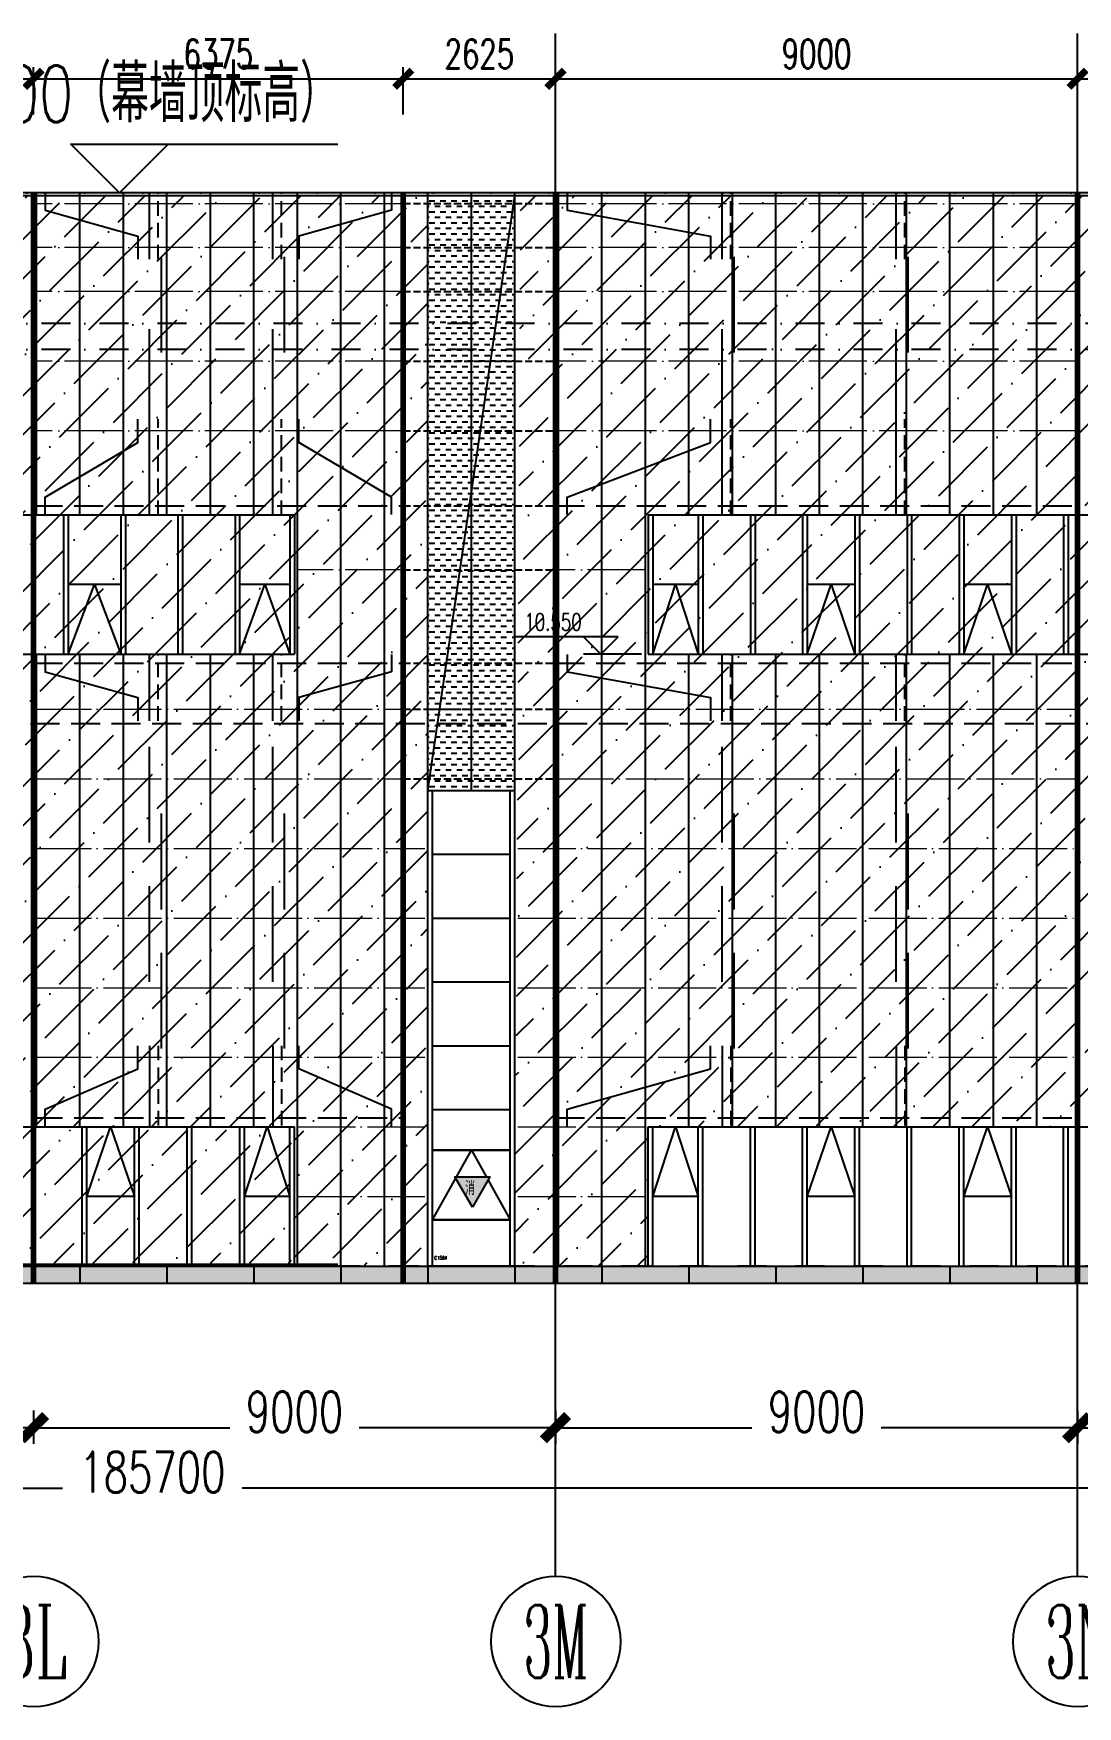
# Model space of a CAD drawing. Extents: x -2072575 to 87763, y -155913 to 742026.
# Drawn here: x -298215 to -280215, y 495625 to 524462 of the extents above; entities that cross this region are included whole.
import ezdxf
from ezdxf.enums import TextEntityAlignment as Align

# ---------------------------------------------------------------- set-up
doc = ezdxf.new("R2010")
doc.units = 0
doc.header["$LTSCALE"] = 1000
for name, pattern in [('20剖面图$0$DASH', [0.35, 0.25, -0.1]), ('__DASH', [0.35, 0.25, -0.1]), ('CENTER', [2, 1.25, -0.25, 0.25, -0.25]), ('DASHDOT', [1, 0.5, -0.25, 0, -0.25]), ('DASHED', [0.75, 0.5, -0.25]), ('DOT', [0.25, 0, -0.25]), ('DOTE', [2.42, 2, -0.2, 0.02, -0.2]), ('HIDDEN2', [0.1875, 0.125, -0.0625])]:
    doc.linetypes.add(name, pattern=pattern)
doc.layers.get('Defpoints').update_dxf_attribs({"color": 210})
for name, color, linetype in [('!ZN1-填充-8', 8, 'Continuous'), ('!ZN1-文字-7', 7, 'Continuous'), ('!ZN1-标注-173', 173, 'Continuous'), ('!ZN3-玻璃幕墙-4', 4, 'Continuous'), ('!ZN4-辅助材料-1', 1, 'Continuous'), ('12圆钢+30钢套管撑杆', 3, 'Continuous'), ('12圆钢斜拉条', 30, 'Continuous'), ('12圆钢直拉条', 22, 'Continuous'), ('250×150×4.5×8 H型钢', 3, 'HIDDEN2'), ('3符号', 3, 'Continuous'), ('3铝板幕墙', 3, 'Continuous'), ('4玻璃幕墙', 4, 'Continuous'), ('60x60x5钢方管', 6, '20剖面图$0$DASH'), ('A-LIN-V', 9, 'Continuous'), ('A-云线', 50, 'Continuous'), ('A-门窗表显示尺寸', 160, 'Continuous'), ('AS-WALL', 40, 'Continuous'), ('DIM', 173, 'Continuous'), ('DIM_ELEV', 3, 'Continuous'), ('DOT', 8, 'DOT'), ('DOTE', 1, 'CENTER'), ('IE-填充-JYZS', 7, 'Continuous'), ('PUB_TEXT', 7, 'Continuous'), ('压型钢板', 23, 'Continuous')]:
    doc.layers.add(name, color=color, linetype=linetype)
doc.layers.add('A-加建区域', color=47, linetype='Continuous', plot=False)
doc.layers.add('冷弯薄壁C型钢 250x75x20x3.0', color=51, linetype='DOTE', lineweight=0)
doc.layers.add('梁', color=4, linetype='Continuous', lineweight=18)
doc.styles.add('_TCH_AXIS', font='COMPLEX', dxfattribs={"bigfont": 'GBCBIG'})
doc.styles.add('_TCH_DIM', font='SIMPLEX', dxfattribs={"bigfont": 'GBCBIG'})
doc.styles.add('A-STANDARD', font='SIMPLEX', dxfattribs={"bigfont": 'GBCBIG'})
doc.styles.add('DHTEXT-1', font='romans.shx', dxfattribs={"width": 0.7, "bigfont": 'chinese.shx'})
doc.styles.add('卓越符号', font='ROMANS.shx', dxfattribs={"width": 0.7, "bigfont": 'CHINESE.shx'})
doc.styles.add('样式 1', font='romans.shx', dxfattribs={"width": 0.7, "bigfont": 'chinese.shx'})
doc.dimstyles.new('ZN200', dxfattribs={"dimscale": 200, "dimtxt": 2.5, "dimasz": 1.5, "dimexe": 1, "dimexo": 2, "dimgap": 0.9, "dimtad": 1, "dimdec": 0, "dimdsep": 46, "dimtxsty": 'DHTEXT-1', "dimblk": 'ARCHTICK', "dimcen": 2.5, "dimclrd": 173, "dimclre": 173, "dimclrt": 7, "dimazin": 2, "dimtfac": 1, "dimtdec": 0, "dimtix": 1, "dimtmove": 2, "dimatfit": 3, "dimfxl": 0, "dimtolj": 1, "dimtzin": 0, "dimarcsym": 0})
doc.dimstyles.new('ZN280', dxfattribs={"dimscale": 280, "dimtxt": 2.5, "dimasz": 1.5, "dimexe": 1, "dimexo": 2, "dimgap": 0.9, "dimtad": 1, "dimdec": 0, "dimdsep": 46, "dimtxsty": 'DHTEXT-1', "dimblk": 'ARCHTICK', "dimcen": 2.5, "dimclrd": 173, "dimclre": 173, "dimclrt": 7, "dimazin": 2, "dimtfac": 1, "dimtdec": 0, "dimtix": 1, "dimtmove": 2, "dimatfit": 3, "dimfxl": 0, "dimarcsym": 0})
pattern_1 = [(45, (388215.23, -503214.68), (252.5697, 926.0889), [1190.625, -238.125, 0, -238.125])]

# ---------------------------------------------------------------- blocks, each defined once
blk = doc.blocks.new('消防救援口标识')
blk.add_wipeout([(0, 0), (-150, 260), (150, 260)]).dxf.layer = '!ZN1-标注-173'
at = {"layer": '!ZN1-填充-8'}
h = blk.add_hatch(color=252, dxfattribs=at)
h.dxf.hatch_style = 1
h.paths.add_polyline_path([(0, 0), (-150, 260), (150, 260)])
at = {"layer": '!ZN1-标注-173'}
blk.add_lwpolyline([(0, 0), (-150, 260), (150, 260)], close=True, dxfattribs=at)
at = {"layer": '!ZN1-文字-7', "ltscale": 1.5, "style": '样式 1', "width": 0.7}
blk.add_text('消', height=120, dxfattribs=at).set_placement((-62, 164), align=Align.MIDDLE_LEFT)
blk = doc.blocks.new('*U215')
at = {"layer": '!ZN3-玻璃幕墙-4', "color": 7, "ltscale": 10}
blk.add_lwpolyline([(0, 0), (670, 1200), (1340, 0)], dxfattribs=at)
blk = doc.blocks.new('20250905100330')
at = {"layer": '!ZN1-填充-8'}
h = blk.add_hatch(dxfattribs=at)
h.set_pattern_fill('ANSI36', color=252, scale=300, style=0)
h.set_pattern_definition(pattern_1)
h.paths.add_polyline_path([(123850, 0), (123850, -27), (123850, 0), (100611, 0), (100600, 0), (121500, 0), (121500, 2400), (100600, 2400), (100600, 0), (96811, 0), (96800, 0), (98300, 0), (98400, 18450), (123800, 18458)])
h = blk.add_hatch(dxfattribs=at)
h.set_pattern_fill('ANSI36', color=252, scale=300, style=0)
h.set_pattern_definition(pattern_1)
h.paths.add_polyline_path([(79500, 18450), (96800, 18450), (96800, 8400), (96800, 3000), (96800, 2800), (96800, 0), (79500, 0)])
h.paths.add_polyline_path([(81800, 2400), (81800, 0), (94500, 0), (94500, 2400)], flags=16)
h.paths.add_polyline_path([(81850, 2350), (81850, 50), (94450, 50), (94450, 2350)], flags=0)
h.paths.add_polyline_path([(82058, 1111), (82058, 1289), (82147, 1289), (82147, 1111)], flags=0)
h.paths.add_polyline_path([(88255, 2143), (88045, 2143), (88045, 2232), (88255, 2232)], flags=0)
h.paths.add_polyline_path([(94415, 98), (94162, 98), (94162, 187), (94415, 187)], flags=0)
h = blk.add_hatch(dxfattribs=at)
h.set_pattern_fill('DOTS', color=252, scale=75, style=0)
h.set_pattern_definition([(0, (79500, -300), (59.53125, 119.0625), [0, -119.0625])])
h.paths.add_polyline_path([(79500, 0), (123850, 0), (123850, -300), (79500, -300)])
at = {"layer": 'IE-填充-JYZS', "ltscale": 10}
h = blk.add_hatch(dxfattribs=at)
h.set_pattern_fill('DASH', color=252, scale=100)
h.set_pattern_definition([(0, (388215.23, -503214.675), (95.25, 95.25), [95.25, -95.25])])
h.paths.add_polyline_path([(98300, 8200), (96800, 8200), (96800, 18450), (98300, 18450)])
at = {"layer": '!ZN3-玻璃幕墙-4', "color": 252, "ltscale": 10}
for points in [[(90600, 10550), (91052, 11750), (91505, 10550)], [(93555, 10550), (93987, 11750), (94420, 10550)], [(100680, 10550), (101070, 11750), (101460, 10550)], [(103340, 10550), (103750, 11750), (104160, 10550)], [(106040, 10550), (106450, 11750), (106860, 10550)], [(90920, 1200), (91330, 2400), (91740, 1200)], [(93640, 1200), (94030, 2400), (94420, 1200)], [(100680, 1200), (101070, 2400), (101460, 1200)], [(103340, 1200), (103750, 2400), (104160, 1200)], [(106040, 1200), (106450, 2400), (106860, 1200)]]:
    blk.add_lwpolyline(points, dxfattribs=at)
at = {"layer": '3铝板幕墙', "color": 252, "ltscale": 1000}
for p, q in [((90800, 0), (90800, -300)), ((92300, 0), (92300, -300)), ((93800, 0), (93800, -300)), ((95300, 0), (95300, -300)), ((96800, 0), (96800, -300)), ((98300, 0), (98300, -300)), ((99800, 0), (99800, -300)), ((101300, 0), (101300, -300)), ((102800, 0), (102800, -300)), ((104300, 0), (104300, -300)), ((105800, 0), (105800, -300)), ((107300, 0), (107300, -300))]:
    blk.add_line(p, q, dxfattribs=at)
blk.add_lwpolyline([(79500, 0), (123850, 0), (123850, -300), (79500, -300)], close=True, dxfattribs=at)
at = {"layer": '4玻璃幕墙', "color": 252, "ltscale": 10}
for p, q in [((73500, 12950), (94500, 12950)), ((90520, 12950), (90520, 10550)), ((90600, 12950), (90600, 10550)), ((91505, 12950), (91505, 10550)), ((91585, 12950), (91585, 10550)), ((92490, 12950), (92490, 10550)), ((92570, 12950), (92570, 10550)), ((93475, 12950), (93475, 10550)), ((93555, 12950), (93555, 10550)), ((94420, 12950), (94420, 10550)), ((94500, 12950), (94500, 10550)), ((100600, 12950), (100600, 10550)), ((100600, 12950), (121500, 12950)), ((100680, 12950), (100680, 10550)), ((101460, 12950), (101460, 10550)), ((101540, 12950), (101540, 10550)), ((102360, 12950), (102360, 10550)), ((102440, 12950), (102440, 10550)), ((103260, 12950), (103260, 10550)), ((103340, 12950), (103340, 10550)), ((104160, 12950), (104160, 10550)), ((104240, 12950), (104240, 10550)), ((105060, 12950), (105060, 10550)), ((105140, 12950), (105140, 10550)), ((105960, 12950), (105960, 10550)), ((106040, 12950), (106040, 10550)), ((106860, 12950), (106860, 10550)), ((106940, 12950), (106940, 10550)), ((107760, 12950), (107760, 10550)), ((107840, 12950), (107840, 10550)), ((91505, 11750), (90600, 11750)), ((94420, 11750), (93555, 11750)), ((101460, 11750), (100680, 11750)), ((104160, 11750), (103340, 11750)), ((106860, 11750), (106040, 11750)), ((73500, 10550), (94500, 10550)), ((100600, 10550), (121500, 10550)), ((81800, 2400), (94500, 2400)), ((90010, 0), (90010, 2400)), ((90840, 0), (90840, 2400)), ((90920, 0), (90920, 2400)), ((91740, 0), (91740, 2400)), ((91820, 0), (91820, 2400)), ((92650, 0), (92650, 2400)), ((92730, 0), (92730, 2400)), ((93560, 0), (93560, 2400)), ((93640, 0), (93640, 2400)), ((94420, 0), (94420, 2400)), ((94500, 0), (94500, 2400)), ((82550, 34), (95250, 34))]:
    blk.add_line(p, q, dxfattribs=at)
at = {"layer": '4玻璃幕墙', "color": 252, "ltscale": 1.5}
for p, q in [((96800, 0), (96800, 8200)), ((96800, 8200), (98300, 8200)), ((96880, 0), (96880, 8200)), ((98220, 0), (98220, 8200)), ((98300, 0), (98300, 8200)), ((96880, 7100), (98220, 7100)), ((96880, 6000), (98220, 6000)), ((96880, 4900), (98220, 4900)), ((96880, 3800), (98220, 3800)), ((96880, 2700), (98220, 2700)), ((100600, 0), (100600, 2400)), ((100600, 2400), (121500, 2400)), ((100680, 0), (100680, 2400)), ((101460, 0), (101460, 2400)), ((101540, 0), (101540, 2400)), ((102360, 0), (102360, 2400)), ((102440, 0), (102440, 2400)), ((103260, 0), (103260, 2400)), ((103340, 0), (103340, 2400)), ((104160, 0), (104160, 2400)), ((104240, 0), (104240, 2400)), ((105060, 0), (105060, 2400)), ((105140, 0), (105140, 2400)), ((105960, 0), (105960, 2400)), ((106040, 0), (106040, 2400)), ((106860, 0), (106860, 2400)), ((106940, 0), (106940, 2400)), ((107760, 0), (107760, 2400)), ((107840, 0), (107840, 2400)), ((96880, 2000), (98220, 2000)), ((91740, 1200), (90920, 1200)), ((94420, 1200), (93640, 1200)), ((101460, 1200), (100680, 1200)), ((104160, 1200), (103340, 1200)), ((106860, 1200), (106040, 1200)), ((96880, 800), (98220, 800)), ((96800, 0), (98300, 0)), ((100600, 0), (121500, 0)), ((98300, 0), (96800, 0))]:
    blk.add_line(p, q, dxfattribs=at)
at = {"layer": '4玻璃幕墙', "ltscale": 1.5}
for p, q in [((98220, 2000), (96880, 2000)), ((98220, 2000), (96880, 2000)), ((98220, 2000), (96880, 2000)), ((98220, 800), (96880, 800)), ((98220, 800), (96880, 800)), ((98220, 800), (96880, 800))]:
    blk.add_line(p, q, dxfattribs=at)
at = {"layer": 'A-LIN-V'}
for p, q in [((184900, 18500), (-700, 18500)), ((184900, 18450), (-700, 18450)), ((96800, 8200), (96800, 18450)), ((98300, 8200), (98300, 18450)), ((98300, 0), (96800, 0))]:
    blk.add_line(p, q, dxfattribs=at)
at = {"layer": 'AS-WALL', "color": 252}
blk.add_lwpolyline([(96800, 8200), (96800, 8200), (98300, 18450)], dxfattribs=at)
at = {"layer": '压型钢板', "color": 252, "ltscale": 10}
for p, q in [((90050, 12950), (90050, 18500)), ((90800, 12950), (90800, 18500)), ((91550, 12950), (91550, 18500)), ((92300, 12950), (92300, 18500)), ((93050, 12950), (93050, 18500)), ((93800, 12950), (93800, 18500)), ((94550, 0), (94550, 18500)), ((95300, 0), (95300, 18500)), ((96050, 0), (96050, 18500)), ((96800, 0), (96800, 18500)), ((97550, 8200), (97550, 18500)), ((98300, 0), (98300, 18500)), ((99050, 0), (99050, 18500)), ((99800, 0), (99800, 18500)), ((100550, 0), (100550, 18500)), ((101300, 12950), (101300, 18500)), ((102050, 12950), (102050, 18500)), ((102800, 12950), (102800, 18500)), ((103550, 12950), (103550, 18500)), ((104300, 12950), (104300, 18500)), ((105050, 12950), (105050, 18500)), ((105800, 12950), (105800, 18500)), ((106550, 12950), (106550, 18500)), ((107300, 12950), (107300, 18500)), ((90050, 2400), (90050, 10550)), ((90800, 2400), (90800, 10550)), ((91550, 2400), (91550, 10550)), ((92300, 2400), (92300, 10550)), ((93050, 2400), (93050, 10550)), ((93800, 2400), (93800, 10550)), ((101300, 2400), (101300, 10550)), ((102050, 2400), (102050, 10550)), ((102800, 2400), (102800, 10550)), ((103550, 2400), (103550, 10550)), ((104300, 2400), (104300, 10550)), ((105050, 2400), (105050, 10550)), ((105800, 2400), (105800, 10550)), ((106550, 2400), (106550, 10550)), ((107300, 2400), (107300, 10550))]:
    blk.add_line(p, q, dxfattribs=at)
at = {"layer": '!ZN3-玻璃幕墙-4', "color": 252, "ltscale": 500}
blk.add_blockref('*U215', (96880, 800), dxfattribs=at)
at = {"layer": 'A-门窗表显示尺寸', "color": 3, "style": 'A-STANDARD', "width": 0.705882}
blk.add_text('C1584', height=59.5, dxfattribs=at).set_placement((96910, 113))
blk.add_text('C1584', height=59.5, dxfattribs=at).set_placement((96910, 113))
blk.add_text('C1584', height=59.5, dxfattribs=at).set_placement((96910, 113))
at = {"layer": '!ZN4-辅助材料-1', "xscale": 2, "yscale": 2, "zscale": 2}
blk.add_blockref('消防救援口标识', (97567, 1018), dxfattribs=at)
at = {"layer": '!ZN3-玻璃幕墙-4', "color": 252, "ltscale": 500}
blk.add_blockref('*U215', (96880, 800), dxfattribs=at)
at = {"layer": '!ZN4-辅助材料-1', "xscale": 2, "yscale": 2, "zscale": 2}
blk.add_blockref('消防救援口标识', (97567, 1018), dxfattribs=at)
at = {"layer": '!ZN3-玻璃幕墙-4', "color": 252, "ltscale": 10}
blk.add_lwpolyline([(96880, 800), (97550, 2000), (98220, 800)], dxfattribs=at)
at = {"layer": '!ZN4-辅助材料-1', "xscale": 2, "yscale": 2, "zscale": 2}
blk.add_blockref('消防救援口标识', (97567, 1018), dxfattribs=at)
blk = doc.blocks.new('_ArchTick')
at = {"color": 0, "linetype": 'ByBlock', "const_width": 0.4}
blk.add_lwpolyline([(-0.5, -0.5), (0.5, 0.5)], dxfattribs=at)
blk = doc.blocks.new('*D2494')
at = {"layer": 'Defpoints', "color": 0, "ltscale": 2800, "transparency": 16777216}
for p in [(-800, -1926), (184900, -1926), (184900, -3824)]:
    blk.add_point(p, dxfattribs=at)
at = {"layer": 'DIM', "color": 173, "linetype": 'ByBlock', "lineweight": -2, "ltscale": 2800, "transparency": 16777216}
for p, q in [((-800, -2486), (-800, -4104)), ((184900, -2486), (184900, -4104)), ((-800, -3824), (90503, -3824)), ((184900, -3824), (93597, -3824))]:
    blk.add_line(p, q, dxfattribs=at)
at = {"layer": 'DIM', "color": 173, "lineweight": -2, "ltscale": 2800, "transparency": 16777216, "xscale": 420, "yscale": 420, "zscale": 420, "rotation": 180}
blk.add_blockref('_ArchTick', (-800, -3824), dxfattribs=at)
at = {"layer": 'DIM', "color": 173, "lineweight": -2, "ltscale": 2800, "transparency": 16777216, "xscale": 420, "yscale": 420, "zscale": 420}
blk.add_blockref('_ArchTick', (184900, -3824), dxfattribs=at)
at = {"layer": 'DIM', "color": 7, "ltscale": 2800, "transparency": 16777216, "insert": (92050, -3549), "char_height": 700, "attachment_point": 5, "style": 'DHTEXT-1'}
blk.add_mtext('185700', dxfattribs=at)
blk = doc.blocks.new('*D2479')
at = {"layer": 'Defpoints', "color": 0, "ltscale": 2800, "transparency": 16777216}
for p in [(108000, -1926), (117000, -1926), (117000, -2784)]:
    blk.add_point(p, dxfattribs=at)
at = {"layer": 'DIM', "color": 173, "linetype": 'ByBlock', "lineweight": -2, "ltscale": 2800, "transparency": 16777216}
for p, q in [((108000, -2486), (108000, -3064)), ((117000, -2486), (117000, -3064)), ((108000, -2784), (111385, -2784)), ((117000, -2784), (113615, -2784))]:
    blk.add_line(p, q, dxfattribs=at)
at = {"layer": 'DIM', "color": 173, "lineweight": -2, "ltscale": 2800, "transparency": 16777216, "xscale": 420, "yscale": 420, "zscale": 420, "rotation": 180}
blk.add_blockref('_ArchTick', (108000, -2784), dxfattribs=at)
at = {"layer": 'DIM', "color": 173, "lineweight": -2, "ltscale": 2800, "transparency": 16777216, "xscale": 420, "yscale": 420, "zscale": 420}
blk.add_blockref('_ArchTick', (117000, -2784), dxfattribs=at)
at = {"layer": 'DIM', "color": 7, "ltscale": 2800, "transparency": 16777216, "insert": (112500, -2509), "char_height": 700, "attachment_point": 5, "style": 'DHTEXT-1'}
blk.add_mtext('9000', dxfattribs=at)
blk = doc.blocks.new('*D2480')
at = {"layer": 'Defpoints', "color": 0, "ltscale": 2800, "transparency": 16777216}
for p in [(99000, -1926), (108000, -1926), (108000, -2784)]:
    blk.add_point(p, dxfattribs=at)
at = {"layer": 'DIM', "color": 173, "linetype": 'ByBlock', "lineweight": -2, "ltscale": 2800, "transparency": 16777216}
for p, q in [((99000, -2486), (99000, -3064)), ((108000, -2486), (108000, -3064)), ((99000, -2784), (102385, -2784)), ((108000, -2784), (104615, -2784))]:
    blk.add_line(p, q, dxfattribs=at)
at = {"layer": 'DIM', "color": 173, "lineweight": -2, "ltscale": 2800, "transparency": 16777216, "xscale": 420, "yscale": 420, "zscale": 420, "rotation": 180}
blk.add_blockref('_ArchTick', (99000, -2784), dxfattribs=at)
at = {"layer": 'DIM', "color": 173, "lineweight": -2, "ltscale": 2800, "transparency": 16777216, "xscale": 420, "yscale": 420, "zscale": 420}
blk.add_blockref('_ArchTick', (108000, -2784), dxfattribs=at)
at = {"layer": 'DIM', "color": 7, "ltscale": 2800, "transparency": 16777216, "insert": (103500, -2509), "char_height": 700, "attachment_point": 5, "style": 'DHTEXT-1'}
blk.add_mtext('9000', dxfattribs=at)
blk = doc.blocks.new('*D2481')
at = {"layer": 'Defpoints', "color": 0, "ltscale": 2800, "transparency": 16777216}
for p in [(90000, -1926), (99000, -1926), (99000, -2784)]:
    blk.add_point(p, dxfattribs=at)
at = {"layer": 'DIM', "color": 173, "linetype": 'ByBlock', "lineweight": -2, "ltscale": 2800, "transparency": 16777216}
for p, q in [((90000, -2486), (90000, -3064)), ((99000, -2486), (99000, -3064)), ((90000, -2784), (93385, -2784)), ((99000, -2784), (95615, -2784))]:
    blk.add_line(p, q, dxfattribs=at)
at = {"layer": 'DIM', "color": 173, "lineweight": -2, "ltscale": 2800, "transparency": 16777216, "xscale": 420, "yscale": 420, "zscale": 420, "rotation": 180}
blk.add_blockref('_ArchTick', (90000, -2784), dxfattribs=at)
at = {"layer": 'DIM', "color": 173, "lineweight": -2, "ltscale": 2800, "transparency": 16777216, "xscale": 420, "yscale": 420, "zscale": 420}
blk.add_blockref('_ArchTick', (99000, -2784), dxfattribs=at)
at = {"layer": 'DIM', "color": 7, "ltscale": 2800, "transparency": 16777216, "insert": (94500, -2509), "char_height": 700, "attachment_point": 5, "style": 'DHTEXT-1'}
blk.add_mtext('9000', dxfattribs=at)
blk = doc.blocks.new('*D2482')
at = {"layer": 'Defpoints', "color": 0, "ltscale": 2800, "transparency": 16777216}
for p in [(81000, -1926), (90000, -1926), (90000, -2784)]:
    blk.add_point(p, dxfattribs=at)
at = {"layer": 'DIM', "color": 173, "linetype": 'ByBlock', "lineweight": -2, "ltscale": 2800, "transparency": 16777216}
for p, q in [((81000, -2486), (81000, -3064)), ((90000, -2486), (90000, -3064)), ((81000, -2784), (84385, -2784)), ((90000, -2784), (86615, -2784))]:
    blk.add_line(p, q, dxfattribs=at)
at = {"layer": 'DIM', "color": 173, "lineweight": -2, "ltscale": 2800, "transparency": 16777216, "xscale": 420, "yscale": 420, "zscale": 420, "rotation": 180}
blk.add_blockref('_ArchTick', (81000, -2784), dxfattribs=at)
at = {"layer": 'DIM', "color": 173, "lineweight": -2, "ltscale": 2800, "transparency": 16777216, "xscale": 420, "yscale": 420, "zscale": 420}
blk.add_blockref('_ArchTick', (90000, -2784), dxfattribs=at)
at = {"layer": 'DIM', "color": 7, "ltscale": 2800, "transparency": 16777216, "insert": (85500, -2509), "char_height": 700, "attachment_point": 5, "style": 'DHTEXT-1'}
blk.add_mtext('9000', dxfattribs=at)
blk = doc.blocks.new('卓越-轴号')
blk.add_circle((0, 0), 4)
at = {"color": 0, "style": '_TCH_AXIS', "width": 1.041667, "flags": 8}
blk.add_attdef('A', text='', height=4.48, dxfattribs=at).set_placement((-2, -2.24), (2, -2.24), align=Align.FIT)
blk = doc.blocks.new('*U226')
at = {"ltscale": 10}
blk.add_line((3.48, 0), (-6.85, 0), dxfattribs=at)
blk.add_lwpolyline([(3, 3), (0, 0), (-3, 3), (13.45, 3)])
at = {"color": 0, "style": '卓越符号', "width": 0.7, "flags": 8}
blk.add_attdef('±0.000', text='', height=3.5, dxfattribs=at).set_placement((13.45, 4.35), align=Align.RIGHT)
blk = doc.blocks.new('A$C75b4c934')
at = {"layer": '4玻璃幕墙', "color": 8, "ltscale": 1.5}
for p, q in [((96800, 0), (96800, 8200)), ((96800, 8200), (98300, 8200)), ((96880, 0), (96880, 8200)), ((98220, 0), (98220, 8200)), ((98300, 0), (98300, 8200)), ((96880, 7100), (98220, 7100)), ((96880, 6000), (98220, 6000)), ((96880, 4900), (98220, 4900)), ((96880, 3800), (98220, 3800)), ((96880, 2700), (98220, 2700)), ((98220, 2000), (96880, 2000)), ((98220, 2000), (96880, 2000)), ((98220, 2000), (96880, 2000)), ((96880, 2000), (98220, 2000)), ((98220, 800), (96880, 800)), ((98220, 800), (96880, 800)), ((98220, 800), (96880, 800)), ((96880, 800), (98220, 800)), ((96800, 0), (98300, 0)), ((98300, 0), (96800, 0))]:
    blk.add_line(p, q, dxfattribs=at)
at = {"layer": '!ZN3-玻璃幕墙-4', "ltscale": 500}
blk.add_blockref('*U215', (96880, 800), dxfattribs=at)
at = {"layer": 'A-门窗表显示尺寸', "color": 3, "style": 'A-STANDARD', "width": 0.705882}
blk.add_text('C1584', height=59.5, dxfattribs=at).set_placement((96910, 113))
blk.add_text('C1584', height=59.5, dxfattribs=at).set_placement((96910, 113))
blk.add_text('C1584', height=59.5, dxfattribs=at).set_placement((96910, 113))
at = {"layer": '!ZN4-辅助材料-1', "xscale": 2, "yscale": 2, "zscale": 2}
blk.add_blockref('消防救援口标识', (97567, 1018), dxfattribs=at)
at = {"layer": '!ZN3-玻璃幕墙-4', "ltscale": 500}
blk.add_blockref('*U215', (96880, 800), dxfattribs=at)
at = {"layer": '!ZN4-辅助材料-1', "xscale": 2, "yscale": 2, "zscale": 2}
blk.add_blockref('消防救援口标识', (97567, 1018), dxfattribs=at)
at = {"layer": '!ZN3-玻璃幕墙-4', "ltscale": 500}
blk.add_blockref('*U215', (96880, 800), dxfattribs=at)
at = {"layer": '!ZN4-辅助材料-1', "xscale": 2, "yscale": 2, "zscale": 2}
blk.add_blockref('消防救援口标识', (97567, 1018), dxfattribs=at)
blk = doc.blocks.new('*D3638')
at = {"layer": 'Defpoints', "color": 0, "ltscale": 10, "transparency": 16777216}
for p in [(-271215, 523681), (-280215, 522664), (-271215, 522664)]:
    blk.add_point(p, dxfattribs=at)
at = {"layer": 'DIM', "color": 173, "linetype": 'ByBlock', "lineweight": -2, "ltscale": 10, "transparency": 16777216}
for p, q in [((-280215, 523064), (-280215, 523881)), ((-271215, 523064), (-271215, 523881)), ((-280215, 523681), (-271215, 523681))]:
    blk.add_line(p, q, dxfattribs=at)
at = {"layer": 'DIM', "color": 173, "lineweight": -2, "ltscale": 10, "transparency": 16777216, "xscale": 300, "yscale": 300, "zscale": 300, "rotation": 180}
blk.add_blockref('_ArchTick', (-280215, 523681), dxfattribs=at)
at = {"layer": 'DIM', "color": 173, "lineweight": -2, "ltscale": 10, "transparency": 16777216, "xscale": 300, "yscale": 300, "zscale": 300}
blk.add_blockref('_ArchTick', (-271215, 523681), dxfattribs=at)
at = {"layer": 'DIM', "color": 7, "ltscale": 10, "transparency": 16777216, "insert": (-275715, 524111), "char_height": 500, "attachment_point": 5, "style": 'DHTEXT-1'}
blk.add_mtext('\\A1;9000', dxfattribs=at)
blk = doc.blocks.new('*D3639')
at = {"layer": 'Defpoints', "color": 0, "ltscale": 10, "transparency": 16777216}
for p in [(-280215, 523681), (-289215, 522664), (-280215, 522664)]:
    blk.add_point(p, dxfattribs=at)
at = {"layer": 'DIM', "color": 173, "linetype": 'ByBlock', "lineweight": -2, "ltscale": 10, "transparency": 16777216}
for p, q in [((-289215, 523064), (-289215, 523881)), ((-280215, 523064), (-280215, 523881)), ((-289215, 523681), (-280215, 523681))]:
    blk.add_line(p, q, dxfattribs=at)
at = {"layer": 'DIM', "color": 173, "lineweight": -2, "ltscale": 10, "transparency": 16777216, "xscale": 300, "yscale": 300, "zscale": 300, "rotation": 180}
blk.add_blockref('_ArchTick', (-289215, 523681), dxfattribs=at)
at = {"layer": 'DIM', "color": 173, "lineweight": -2, "ltscale": 10, "transparency": 16777216, "xscale": 300, "yscale": 300, "zscale": 300}
blk.add_blockref('_ArchTick', (-280215, 523681), dxfattribs=at)
at = {"layer": 'DIM', "color": 7, "ltscale": 10, "transparency": 16777216, "insert": (-284715, 524111), "char_height": 500, "attachment_point": 5, "style": 'DHTEXT-1'}
blk.add_mtext('\\A1;9000', dxfattribs=at)
blk = doc.blocks.new('*D3640')
at = {"layer": 'Defpoints', "color": 0, "ltscale": 10, "transparency": 16777216}
for p in [(-289215, 523681), (-291840, 522664), (-289215, 522664)]:
    blk.add_point(p, dxfattribs=at)
at = {"layer": 'DIM', "color": 173, "linetype": 'ByBlock', "lineweight": -2, "ltscale": 10, "transparency": 16777216}
for p, q in [((-291840, 523064), (-291840, 523881)), ((-289215, 523064), (-289215, 523881)), ((-291840, 523681), (-289215, 523681))]:
    blk.add_line(p, q, dxfattribs=at)
at = {"layer": 'DIM', "color": 173, "lineweight": -2, "ltscale": 10, "transparency": 16777216, "xscale": 300, "yscale": 300, "zscale": 300, "rotation": 180}
blk.add_blockref('_ArchTick', (-291840, 523681), dxfattribs=at)
at = {"layer": 'DIM', "color": 173, "lineweight": -2, "ltscale": 10, "transparency": 16777216, "xscale": 300, "yscale": 300, "zscale": 300}
blk.add_blockref('_ArchTick', (-289215, 523681), dxfattribs=at)
at = {"layer": 'DIM', "color": 7, "ltscale": 10, "transparency": 16777216, "insert": (-290528, 524111), "char_height": 500, "attachment_point": 5, "style": 'DHTEXT-1'}
blk.add_mtext('\\A1;2625', dxfattribs=at)
blk = doc.blocks.new('*D3641')
at = {"layer": 'Defpoints', "color": 0, "ltscale": 10, "transparency": 16777216}
for p in [(-291840, 523681), (-298215, 522664), (-291840, 522664)]:
    blk.add_point(p, dxfattribs=at)
at = {"layer": 'DIM', "color": 173, "linetype": 'ByBlock', "lineweight": -2, "ltscale": 10, "transparency": 16777216}
for p, q in [((-298215, 523064), (-298215, 523881)), ((-291840, 523064), (-291840, 523881)), ((-298215, 523681), (-291840, 523681))]:
    blk.add_line(p, q, dxfattribs=at)
at = {"layer": 'DIM', "color": 173, "lineweight": -2, "ltscale": 10, "transparency": 16777216, "xscale": 300, "yscale": 300, "zscale": 300, "rotation": 180}
blk.add_blockref('_ArchTick', (-298215, 523681), dxfattribs=at)
at = {"layer": 'DIM', "color": 173, "lineweight": -2, "ltscale": 10, "transparency": 16777216, "xscale": 300, "yscale": 300, "zscale": 300}
blk.add_blockref('_ArchTick', (-291840, 523681), dxfattribs=at)
at = {"layer": 'DIM', "color": 7, "ltscale": 10, "transparency": 16777216, "insert": (-295028, 524111), "char_height": 500, "attachment_point": 5, "style": 'DHTEXT-1'}
blk.add_mtext('\\A1;6375', dxfattribs=at)
blk = doc.blocks.new('*D3642')
at = {"layer": 'Defpoints', "color": 0, "ltscale": 10, "transparency": 16777216}
for p in [(-298215, 523681), (-307215, 522664), (-298215, 522664)]:
    blk.add_point(p, dxfattribs=at)
at = {"layer": 'DIM', "color": 173, "linetype": 'ByBlock', "lineweight": -2, "ltscale": 10, "transparency": 16777216}
for p, q in [((-307215, 523064), (-307215, 523881)), ((-298215, 523064), (-298215, 523881)), ((-307215, 523681), (-298215, 523681))]:
    blk.add_line(p, q, dxfattribs=at)
at = {"layer": 'DIM', "color": 173, "lineweight": -2, "ltscale": 10, "transparency": 16777216, "xscale": 300, "yscale": 300, "zscale": 300, "rotation": 180}
blk.add_blockref('_ArchTick', (-307215, 523681), dxfattribs=at)
at = {"layer": 'DIM', "color": 173, "lineweight": -2, "ltscale": 10, "transparency": 16777216, "xscale": 300, "yscale": 300, "zscale": 300}
blk.add_blockref('_ArchTick', (-298215, 523681), dxfattribs=at)
at = {"layer": 'DIM', "color": 7, "ltscale": 10, "transparency": 16777216, "insert": (-302715, 524111), "char_height": 500, "attachment_point": 5, "style": 'DHTEXT-1'}
blk.add_mtext('\\A1;9000', dxfattribs=at)
blk = doc.blocks.new('20250821140405')
at = {"layer": 'DOT', "linetype": 'DASHDOT'}
for p, q in [((192648.2, 18500), (-7043.9, 18500)), ((192648.2, 16250), (-7043.9, 16250)), ((192648.2, 15800), (-7043.9, 15800)), ((192648.2, 0), (-7043.9, 0))]:
    blk.add_line(p, q, dxfattribs=at)
at = {"layer": 'DOTE', "ltscale": 280}
for p, q in [((99000, -5350), (99000, 21247.6)), ((108000, -5350), (108000, 21247.6))]:
    blk.add_line(p, q, dxfattribs=at)
at = {"layer": '3符号', "color": 7}
ref = blk.add_blockref('*U226', (91482.4, 18500), dxfattribs=dict(at, xscale=280, yscale=280, zscale=280))
ref.add_attrib('±0.000', '18.500（幕墙顶标高）', dxfattribs={"layer": '0', "color": 0, "height": 980, "style": '卓越符号', "width": 0.7}).set_placement((95248.4, 19718), align=Align.RIGHT)
ref = blk.add_blockref('卓越-轴号', (90006.3, -6470), dxfattribs=dict(at, xscale=-280, yscale=280, zscale=280))
ref.add_attrib('A', '3L', dxfattribs={"layer": '0', "color": 0, "height": 1254.4, "style": '_TCH_AXIS', "width": 0.551471}).set_placement((89446.3, -7097.2), (90566.3, -7097.2), align=Align.FIT)
ref = blk.add_blockref('卓越-轴号', (99006.3, -6470), dxfattribs=dict(at, xscale=-280, yscale=280, zscale=280))
ref.add_attrib('A', '3M', dxfattribs={"layer": '0', "color": 0, "height": 1254.4, "style": '_TCH_AXIS', "width": 0.46875}).set_placement((98446.3, -7097.2), (99566.3, -7097.2), align=Align.FIT)
ref = blk.add_blockref('卓越-轴号', (108006.3, -6470), dxfattribs=dict(at, xscale=-280, yscale=280, zscale=280))
ref.add_attrib('A', '3N', dxfattribs={"layer": '0', "color": 0, "height": 1254.4, "style": '_TCH_AXIS', "width": 0.493421}).set_placement((107446.3, -7097.2), (108566.3, -7097.2), align=Align.FIT)
at = {"layer": 'DIM', "ltscale": 2800}
for base, p1, p2, picture, middle in [((184900, -3824.1), (-800, -1926.1), (184900, -1926.1), '*D2494', (92050, -3549.1)), ((90000, -2784.1), (81000, -1926.1), (90000, -1926.1), '*D2482', (85500, -2509.1)), ((99000, -2784.1), (90000, -1926.1), (99000, -1926.1), '*D2481', (94500, -2509.1)), ((108000, -2784.1), (99000, -1926.1), (108000, -1926.1), '*D2480', (103500, -2509.1)), ((117000, -2784.1), (108000, -1926.1), (117000, -1926.1), '*D2479', (112500, -2509.1))]:
    dim = blk.add_linear_dim(base=base, p1=p1, p2=p2, angle=0, dimstyle='ZN280', dxfattribs=at)
    dim.commit()
    dim.dimension.update_dxf_attribs({"geometry": picture, "text_midpoint": middle, "dimtype": 129})

msp = doc.modelspace()

# ---------------------------------------------------------------- linework, layer by layer
at = {"layer": 'A-加建区域', "linetype": '__DASH', "ltscale": 2}
msp.add_line((-195567, 512564.7), (-395259.1, 512564.7), dxfattribs=at)
at = {"layer": 'AS-WALL'}
msp.add_line((-195567, 502914.7), (-395259.1, 502914.7), dxfattribs=at)
at = {"layer": 'DIM_ELEV'}
for p, q in [((-288135.2, 514064.7), (-289923.2, 514064.7)), ((-288435.2, 513764.7), (-288735.2, 514064.7)), ((-288435.2, 513764.7), (-288135.2, 514064.7)), ((-287735.2, 513764.7), (-288735.2, 513764.7))]:
    msp.add_line(p, q, dxfattribs=at)

# ---------------------------------------------------------------- texts
at = {"layer": 'PUB_TEXT', "style": '_TCH_DIM', "width": 0.705882}
msp.add_text('10.550', height=297.5, dxfattribs=at).set_placement((-289753.2, 514169.7))

# ---------------------------------------------------------------- dimensions: what is measured, and where the dimension line sits
at = {"layer": 'DIM', "ltscale": 10}
for base, p1, p2, picture, middle in [((-298215.2, 523681.3), (-307215.2, 522664.2), (-298215.2, 522664.2), '*D3642', (-302715.2, 524111.3)), ((-291840.2, 523681.3), (-298215.2, 522664.2), (-291840.2, 522664.2), '*D3641', (-295027.7, 524111.3)), ((-289215.2, 523681.3), (-291840.2, 522664.2), (-289215.2, 522664.2), '*D3640', (-290527.7, 524111.3)), ((-280215.2, 523681.3), (-289215.2, 522664.2), (-280215.2, 522664.2), '*D3639', (-284715.2, 524111.3)), ((-271215.2, 523681.3), (-280215.2, 522664.2), (-271215.2, 522664.2), '*D3638', (-275715.2, 524111.3))]:
    dim = msp.add_linear_dim(base=base, p1=p1, p2=p2, dimstyle='ZN200', override={"dimfxl": 2}, dxfattribs=at)
    dim.commit()
    dim.dimension.update_dxf_attribs({"geometry": picture, "text_midpoint": middle})

# ---------------------------------------------------------------- next in the draw order: block references
at = {"layer": '12圆钢直拉条', "ltscale": 1000}
msp.add_blockref('20250905100330', (-388215.2, 503214.7), dxfattribs=at)

# ---------------------------------------------------------------- next in the draw order: linework, layer by layer
at = {"layer": '12圆钢+30钢套管撑杆', "color": 3}
for p, q in [((-296215.2, 520570.9), (-296215.2, 521714.7)), ((-294090.2, 520570.9), (-294090.2, 521714.7)), ((-286340.2, 520570.9), (-286340.2, 521714.7)), ((-283340.2, 520570.9), (-283340.2, 521714.7)), ((-296215.2, 516164.7), (-296215.2, 517814.7)), ((-294090.2, 516164.7), (-294090.2, 517814.7)), ((-286340.2, 516164.7), (-286340.2, 517814.7)), ((-283340.2, 516164.7), (-283340.2, 517814.7)), ((-296215.2, 512614.7), (-296215.2, 513758.4)), ((-294090.2, 512614.7), (-294090.2, 513758.4)), ((-286340.2, 512614.7), (-286340.2, 513758.4)), ((-283340.2, 512614.7), (-283340.2, 513758.4))]:
    msp.add_line(p, q, dxfattribs=at)
at = {"layer": '12圆钢+30钢套管撑杆', "color": 3, "linetype": 'DASHED', "ltscale": 0.5}
for p, q in [((-296065.2, 520570.9), (-296065.2, 521714.7)), ((-293940.2, 520570.9), (-293940.2, 521714.7)), ((-286190.2, 520570.9), (-286190.2, 521714.7)), ((-283190.2, 520570.9), (-283190.2, 521714.7)), ((-296065.2, 516164.7), (-296065.2, 517814.7)), ((-293940.2, 516164.7), (-293940.2, 517814.7)), ((-286190.2, 516164.7), (-286190.2, 517814.7)), ((-283190.2, 516164.7), (-283190.2, 517814.7)), ((-296065.2, 512614.7), (-296065.2, 513758.4)), ((-293940.2, 512614.7), (-293940.2, 513758.4)), ((-286190.2, 512614.7), (-286190.2, 513758.4)), ((-283190.2, 512614.7), (-283190.2, 513758.4))]:
    msp.add_line(p, q, dxfattribs=at)
at = {"layer": '12圆钢斜拉条', "ltscale": 1000}
for points in [[(-298015.2, 521714.7), (-298015.2, 521414.7), (-296415.2, 520970.9), (-296415.2, 520570.9)], [(-292040.2, 521714.7), (-292040.2, 521414.7), (-293640.2, 520970.9), (-293640.2, 520570.9)], [(-289015.2, 521714.7), (-289015.2, 521414.7), (-286540.2, 520970.9), (-286540.2, 520570.9)], [(-298015.2, 516169.7), (-298015.2, 516469.7), (-296415.2, 517414.7), (-296415.2, 517814.7)], [(-292040.2, 516169.7), (-292040.2, 516469.7), (-293640.2, 517414.7), (-293640.2, 517814.7)], [(-289015.2, 516169.7), (-289015.2, 516469.7), (-286540.2, 517414.7), (-286540.2, 517814.7)], [(-298015.2, 513758.4), (-298015.2, 513458.4), (-296415.2, 513014.7), (-296415.2, 512614.7)], [(-292040.2, 513758.4), (-292040.2, 513458.4), (-293640.2, 513014.7), (-293640.2, 512614.7)], [(-289015.2, 513758.4), (-289015.2, 513458.4), (-286540.2, 513014.7), (-286540.2, 512614.7)]]:
    msp.add_lwpolyline(points, dxfattribs=at)
at = {"layer": '12圆钢直拉条', "ltscale": 1000}
for p, q in [((-296015.2, 520614.7), (-296015.2, 518964.7)), ((-293890.2, 520614.7), (-293890.2, 518964.7)), ((-286140.2, 520614.7), (-286140.2, 518964.7)), ((-283140.2, 520614.7), (-283140.2, 518964.7)), ((-296215.2, 517714.7), (-296215.2, 519364.7)), ((-294090.2, 517714.7), (-294090.2, 519364.7)), ((-286340.2, 517714.7), (-286340.2, 519364.7)), ((-283340.2, 517714.7), (-283340.2, 519364.7))]:
    msp.add_line(p, q, dxfattribs=at)
at = {"layer": '250×150×4.5×8 H型钢', "linetype": '20剖面图$0$DASH', "ltscale": 2}
for p, q in [((-298215.2, 516319.7), (-291840.2, 516319.7)), ((-289215.2, 516319.7), (-280215.2, 516319.7)), ((-298215.2, 513609.7), (-291840.2, 513609.7)), ((-289215.2, 513609.7), (-280215.2, 513609.7))]:
    msp.add_line(p, q, dxfattribs=at)
at = {"layer": '60x60x5钢方管', "ltscale": 0.5}
for p, q in [((-291840.2, 521531.8, 0), (-289215.2, 521531.8, 0)), ((-291840.2, 520770.9), (-289215.2, 520770.9)), ((-291840.2, 520014.7), (-289215.2, 520014.7)), ((-291840.2, 518814.7), (-289215.2, 518814.7)), ((-291840.2, 517614.7), (-289215.2, 517614.7)), ((-291840.2, 516319.7), (-289215.2, 516319.7)), ((-291840.2, 515214.7), (-289215.2, 515214.7)), ((-291840.2, 513609.7), (-289215.2, 513609.7)), ((-291840.2, 512814.7), (-289215.2, 512814.7)), ((-291840.2, 511614.7), (-289215.2, 511614.7))]:
    msp.add_line(p, q, dxfattribs=at)
at = {"layer": '冷弯薄壁C型钢 250x75x20x3.0', "ltscale": 0.5}
for p, q in [((-291840.2, 521526.8, 0), (-298215.2, 521526.8, 0)), ((-280215.2, 521526.8, 0), (-289215.2, 521526.8, 0)), ((-280215.2, 521526.8, 0), (-289215.2, 521526.8, 0)), ((-291840.2, 520770.9), (-298215.2, 520770.9)), ((-280215.2, 520770.9), (-289215.2, 520770.9)), ((-280215.2, 520770.9), (-289215.2, 520770.9)), ((-291840.2, 520014.7), (-298215.2, 520014.7)), ((-280215.2, 520014.7), (-289215.2, 520014.7)), ((-280215.2, 520014.7), (-289215.2, 520014.7)), ((-291840.2, 518814.7), (-298215.2, 518814.7)), ((-280215.2, 518814.7), (-289215.2, 518814.7)), ((-291840.2, 517614.7), (-298215.2, 517614.7)), ((-280215.2, 517614.7), (-289215.2, 517614.7)), ((-291840.2, 515214.7), (-293665.2, 515214.7)), ((-287665.2, 515214.7), (-289215.2, 515214.7)), ((-298215.2, 512814.7), (-291840.2, 512814.7)), ((-289215.2, 512814.7), (-280215.2, 512814.7)), ((-298215.2, 511614.7), (-291840.2, 511614.7)), ((-289215.2, 511614.7), (-280215.2, 511614.7))]:
    msp.add_line(p, q, dxfattribs=at)
at = {"layer": '梁', "ltscale": 10, "const_width": 100}
for points in [[(-298215.2, 521714.7), (-298215.2, 502914.7)], [(-289215.2, 521714.7), (-289215.2, 502914.7)], [(-280215.2, 521714.7), (-280215.2, 502914.7)]]:
    msp.add_lwpolyline(points, dxfattribs=at)
at = {"layer": '梁', "color": 1, "ltscale": 10, "const_width": 100}
msp.add_lwpolyline([(-291840.2, 521714.7), (-291840.2, 502914.7)], dxfattribs=at)

# ---------------------------------------------------------------- next in the draw order: block references
at = {"layer": 'A-云线', "ltscale": 10}
msp.add_blockref('20250821140405', (-388215.2, 503214.7), dxfattribs=at)

# ---------------------------------------------------------------- next in the draw order: block references
at = {"layer": '250×150×4.5×8 H型钢', "ltscale": 1000}
msp.add_blockref('A$C75b4c934', (-388215.2, 503214.7), dxfattribs=at)

# ---------------------------------------------------------------- next in the draw order: linework, layer by layer
at = {"layer": '12圆钢+30钢套管撑杆', "color": 3}
for p, q in [((-296215.2, 507014.7), (-296215.2, 505614.7)), ((-294090.2, 507014.7), (-294090.2, 505614.7)), ((-286340.2, 507014.7), (-286340.2, 505614.7)), ((-283340.2, 507014.7), (-283340.2, 505614.7))]:
    msp.add_line(p, q, dxfattribs=at)
at = {"layer": '12圆钢+30钢套管撑杆', "color": 3, "linetype": 'DASHED', "ltscale": 0.5}
for p, q in [((-296065.2, 507014.7), (-296065.2, 505614.7)), ((-293940.2, 507014.7), (-293940.2, 505614.7)), ((-286190.2, 507014.7), (-286190.2, 505614.7)), ((-283190.2, 507014.7), (-283190.2, 505614.7))]:
    msp.add_line(p, q, dxfattribs=at)
at = {"layer": '12圆钢斜拉条', "ltscale": 1000}
for points in [[(-298015.2, 505619.7), (-298015.2, 505919.7), (-296415.2, 506614.7), (-296415.2, 507014.7)], [(-292040.2, 505619.7), (-292040.2, 505919.7), (-293640.2, 506614.7), (-293640.2, 507014.7)], [(-289015.2, 505619.7), (-289015.2, 505919.7), (-286540.2, 506614.7), (-286540.2, 507014.7)]]:
    msp.add_lwpolyline(points, dxfattribs=at)
at = {"layer": '12圆钢直拉条', "ltscale": 1000}
for p, q in [((-296215.2, 510514.7), (-296215.2, 512164.7)), ((-294090.2, 510514.7), (-294090.2, 512164.7)), ((-286340.2, 510514.7), (-286340.2, 512164.7)), ((-283340.2, 510514.7), (-283340.2, 512164.7)), ((-296015.2, 511014.7), (-296015.2, 509364.7)), ((-293890.2, 511014.7), (-293890.2, 509364.7)), ((-286140.2, 511014.7), (-286140.2, 509364.7)), ((-283140.2, 511014.7), (-283140.2, 509364.7)), ((-296215.2, 508114.7), (-296215.2, 509764.7)), ((-294090.2, 508114.7), (-294090.2, 509764.7)), ((-286340.2, 508114.7), (-286340.2, 509764.7)), ((-283340.2, 508114.7), (-283340.2, 509764.7)), ((-296015.2, 508614.7), (-296015.2, 506964.7)), ((-293890.2, 508614.7), (-293890.2, 506964.7)), ((-286140.2, 508614.7), (-286140.2, 506964.7)), ((-283140.2, 508614.7), (-283140.2, 506964.7))]:
    msp.add_line(p, q, dxfattribs=at)
at = {"layer": '250×150×4.5×8 H型钢', "linetype": '20剖面图$0$DASH', "ltscale": 2}
for p, q in [((-298215.2, 505769.7), (-291840.2, 505769.7)), ((-289215.2, 505769.7), (-280215.2, 505769.7))]:
    msp.add_line(p, q, dxfattribs=at)
at = {"layer": '冷弯薄壁C型钢 250x75x20x3.0', "ltscale": 0.5}
for p, q in [((-298215.2, 510414.7), (-291465.2, 510414.7)), ((-289865.2, 510414.7), (-280215.2, 510414.7)), ((-298215.2, 509214.7), (-291465.2, 509214.7)), ((-289865.2, 509214.7), (-280215.2, 509214.7)), ((-298215.2, 508014.7), (-291465.2, 508014.7)), ((-289865.2, 508014.7), (-280215.2, 508014.7)), ((-298215.2, 506814.7), (-291465.2, 506814.7)), ((-289865.2, 506814.7), (-280215.2, 506814.7)), ((-293665.2, 505614.7), (-291465.2, 505614.7)), ((-289865.2, 505614.7), (-287665.2, 505614.7)), ((-293665.2, 504414.7), (-291465.2, 504414.7)), ((-289865.2, 504414.7), (-287665.2, 504414.7)), ((-293665.2, 503214.7), (-291465.2, 503214.7)), ((-289865.2, 503214.7), (-287665.2, 503214.7))]:
    msp.add_line(p, q, dxfattribs=at)

doc.saveas('drawing.dxf')
